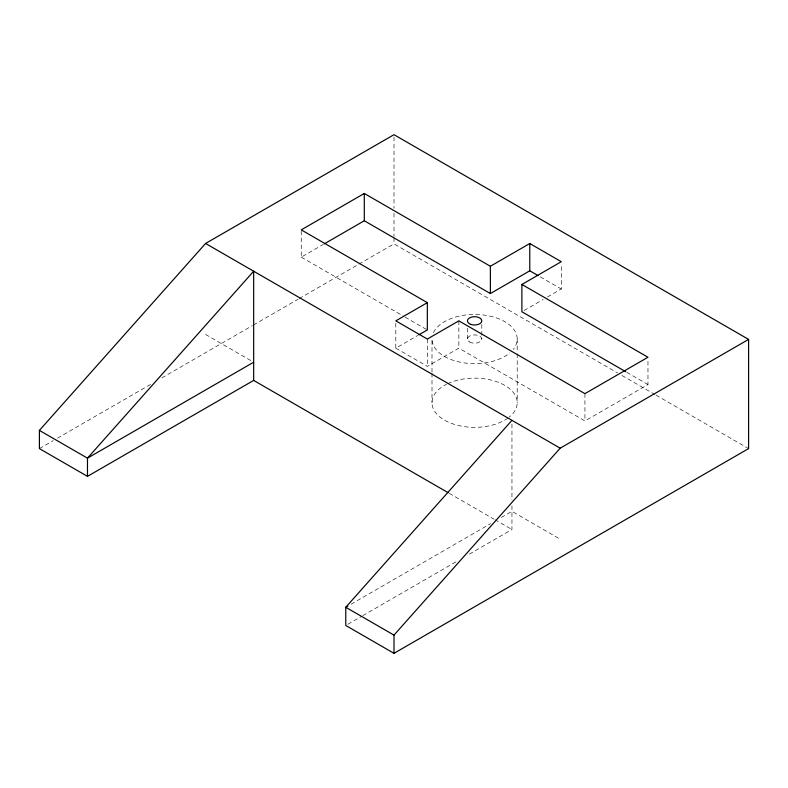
<?xml version="1.0" encoding="UTF-8"?>
<svg xmlns="http://www.w3.org/2000/svg" width="788" height="788" viewBox="0 0 788 788"><rect width="100%" height="100%" fill="white"/><g stroke="black" fill="none" stroke-linecap="round" stroke-linejoin="round"><path stroke-width="0.59" stroke-dasharray="3.94 2.96" d="M301.252 231.051L301.252 257.154L323.316 244.418M39.4 448.599L53.239 440.6M57.504 438.148L151.207 384.042M161.855 377.895L252.377 325.631M253.441 325.02L298.159 299.204M299.223 298.583L357.791 264.768M358.855 264.157L394 243.866L617.625 372.97M395.812 323.228L395.812 348.148L417.876 335.412M395.812 348.148L427.332 366.341L458.852 348.148L584.932 420.94L647.972 384.544L647.972 359.624M524.02 310.521L543.188 299.46M547.443 296.997L561.292 288.999L561.292 264.079M351.093 604.199L490.648 523.636M501.296 517.48L511.954 511.333L560.179 539.179M347.902 624.244L361.751 616.246M362.815 615.635L456.557 561.509M469.343 554.131L511.954 529.526L511.954 505.187M540.273 276.874L561.292 288.999M626.785 372.31L647.972 384.544M621.88 375.433L654.887 394.493M655.961 395.103L748.6 448.599M301.252 257.154L404.017 316.49M405.081 317.101L427.332 329.945M205.579 334.447L252.613 361.603M449.239 493.327L493.879 519.095M494.943 519.716L511.954 529.526M584.932 393.645L584.932 420.94M517.214 339.047L517.214 352.522M517.214 353.743L517.214 402.747M511.954 424.033L511.954 500.262M481.803 324.489L481.803 339.047M467.412 328.133L467.412 339.047M458.852 320.854L458.852 348.148M432.001 372.123L432.001 339.047A42.601 24.595 0 0 0 462.054 362.549A42.601 24.595 0 0 0 509.816 352.896M432.001 373.345L432.001 402.747M427.332 339.047L427.332 366.341M394 137.132L394 208.288M394 213.193L394 236.508M394 237.73L394 243.866M447.574 383.726A42.601 24.595 0 0 1 503.946 384.908A42.601 24.595 0 0 1 508.89 417.344M507.915 418.083A42.601 24.595 0 0 1 445.2 420.536A42.601 24.595 0 0 1 446.51 384.249M433.459 332.684A42.601 24.595 0 0 1 489.19 315.939A42.601 24.595 0 0 1 513.215 349.448M469.52 341.982A7.191 4.157 0 0 0 481.557 340.12A7.191 4.157 0 0 0 472.751 335.038A7.191 4.157 0 0 0 469.52 341.982"/><path stroke-width="1.18" d="M448.175 492.707L253.667 380.407L87.478 476.356L39.4 448.599L39.4 430.396L205.579 243.462L394 134.679L748.6 339.401L748.6 448.599L394 653.321L345.765 625.475L345.765 607.272L511.954 420.339M394 653.321L394 635.118L560.179 448.185L748.6 339.401M625.721 371.7L521.892 311.752L521.892 284.458L561.292 261.705L529.772 243.512L490.372 266.255L364.292 193.464L301.252 229.86L427.332 302.651L427.332 329.945L418.921 334.801M324.361 243.817L364.292 220.758L490.372 293.55L529.772 270.806L538.174 275.662M253.667 362.214L87.478 458.153L39.4 430.396M427.332 302.651L395.812 320.854L427.332 339.047L458.852 320.854L584.932 393.645L647.972 357.25L521.892 284.458M347.902 606.051L345.765 607.272L394 635.118M205.579 243.462L560.179 448.185M529.772 243.512L529.772 270.806M490.372 266.255L490.372 293.55M364.292 193.464L364.292 220.758M253.667 380.407L253.667 271.22L87.478 458.153L87.478 476.356M471.017 324.449A7.191 4.157 0 0 0 481.803 320.854A7.191 4.157 0 0 0 471.017 317.249A7.191 4.157 0 0 0 471.017 324.449"/></g></svg>
